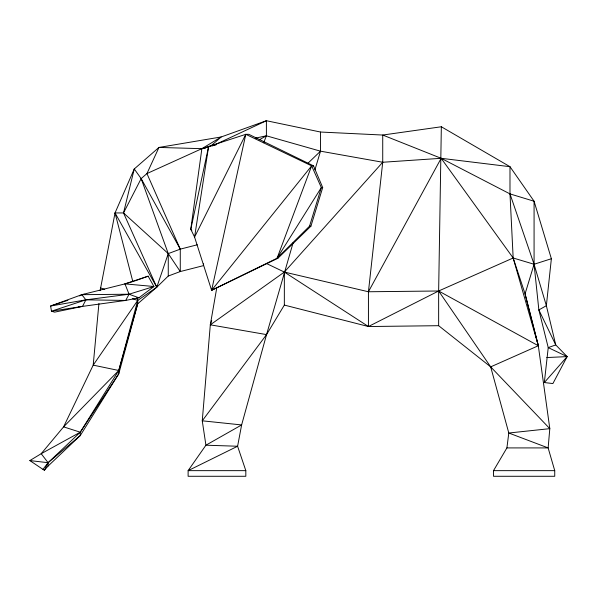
<?xml version="1.0" encoding="UTF-8"?>
<svg xmlns="http://www.w3.org/2000/svg" width="597" height="597" viewBox="0 0 597 597"><rect width="100%" height="100%" fill="white"/><g stroke="black" fill="none" stroke-linecap="round" stroke-linejoin="round"><path stroke-width="0.9" d="M100.117 290.642L115.034 212.942L134.258 168.966L158.966 147.437L221.203 136.959L266.396 120.721L320.507 132.034L382.729 135.041L441.34 126.765L438.646 290.993L438.646 325.693L490.674 366.871L549.807 428.653L548.136 447.914L554.74 470.652L554.74 476.279L493.51 476.279L493.51 470.652L506.905 447.914L508.801 433.019L490.674 366.871L438.646 290.993L368.431 291.761L284.344 272.068L266.889 263.71M216.689 288.239L210.316 324.828L202.256 420.81L205.92 445.205L188.115 470.652L188.115 476.279L245.822 476.279L245.822 470.652L237.599 446.243L241.628 424.937L266.546 334.604L293.12 242.733M98.923 303.522L93.199 365.14L63.595 426.862L41.2 453.698L29.85 460.578L44.357 470.317L48.096 466.048L80.274 435.549L118.758 373.826L137.72 303.783L137.72 300.44L137.019 297.731M438.646 325.693L368.431 326.529L368.431 291.761L382.729 162.257L382.729 135.041L441.153 158.302L509.987 193.906L534.076 201.226L551.367 258.732L546.359 305.701L538.86 309.94L555.74 344.909L567.15 356.61L552.897 383.558L544.337 382.55L548.233 347.611L538.86 309.94L534.076 264.255L534.076 201.226L509.987 166.69L441.34 126.765M211.181 145.698L221.203 136.959L201.868 148.675L190.786 229.278L194.577 237.076L211.614 290.306L277.903 258.247L310.918 226.173L322.693 187.555L313.515 165.854L248.807 134.318L245.792 134.318L201.868 148.675L146.937 173.57L141.153 178.607L123.519 212.942L156.78 287.209L137.72 303.783L118.758 370.483L118.758 373.826L80.274 432.206L48.096 462.697L42.954 469.369M216.577 144.631L208.607 146.564L194.577 237.076L245.792 134.318L311.641 165.854L313.515 165.854M208.607 146.564L190.786 229.278L191.846 230.651M211.614 290.306L311.641 165.854L321.328 187.555L309.544 226.173L277.068 258.247L211.614 290.306L245.792 134.318M203.57 263.807L203.57 265.605L180.272 271.553L168.264 253.613L123.519 212.942L134.258 168.966L141.153 178.607L180.272 249.136L180.272 271.553L168.264 276.03L156.78 287.209L137.72 300.44L93.199 365.14L118.758 370.483L137.72 300.44L132.512 298.687M314.925 169.846L320.507 151.175L320.507 132.034M255.591 138.101L266.396 135.803L320.507 151.175L382.729 162.257L441.153 158.302L509.987 166.69L509.987 193.906L534.076 264.255L525.069 293.866L538.315 345.738L490.674 366.871M382.729 162.257L284.344 272.068L284.344 305.082L266.546 334.604L210.316 324.828L211.711 320.44M277.903 258.247L277.068 258.247L311.641 165.854M263.695 142.75L266.396 135.803L266.396 120.721L213.383 145.481M44.357 470.317L48.096 462.697L80.274 435.549L80.274 432.206L118.758 370.483L63.595 426.862L80.274 432.206L41.2 453.698L48.096 462.697L48.096 466.048M79.595 295.918L81.796 294.679L129.064 294.217L125.691 300.433L85.901 299.843L51.469 311.186L82.528 306.388L85.901 299.843L129.064 294.217L153.944 286.508L148.138 276.18L124.96 283.888L81.796 294.679L50.611 306.022L51.469 311.186L54.611 312.149L82.528 306.388L125.691 300.433L138.892 297.806L153.944 286.508L124.96 283.888L129.064 294.217L138.892 297.806M368.431 291.761L441.153 158.302L513.166 257.994L525.069 293.866L538.233 345.17L549.807 428.653L508.801 433.019L548.136 447.914L506.905 447.914M277.068 258.247L321.328 187.555L322.693 187.555M266.546 334.604L202.256 420.81L241.628 424.937L205.92 445.205L237.599 446.243L188.115 470.652L245.822 470.652M544.337 382.55L567.15 356.61L548.233 347.611L555.74 344.909L546.359 305.701L534.076 264.255L513.166 257.994L438.646 290.993L368.431 326.529L284.344 305.082M307.753 163.429L320.507 151.175M210.316 324.828L284.344 272.068L368.431 326.529M259.188 139.877L266.396 135.803M197.294 244.792L180.272 249.136L168.264 253.613L156.78 287.209L115.034 212.942L123.519 212.942M135.146 280.814L148.138 276.18M67.894 300.298L50.611 306.022L85.901 299.843L81.796 294.679L84.498 294.276M534.076 264.255L551.367 258.732M124.96 283.888L134.28 281.12M180.272 249.136L146.937 173.57L158.966 147.437L201.868 148.675L210.554 146.34M212.293 145.869L214.898 145.168M201.868 148.675L205.525 148.056M78.819 306.671L82.528 306.388M546.755 357.551L567.15 356.61M309.544 226.173L310.918 226.173M493.51 470.652L554.74 470.652M29.85 460.578L48.096 462.697M100.371 287.881L104.714 289.344M438.646 290.993L538.315 345.738L513.166 257.994L509.987 193.906M141.153 178.607L168.264 253.613L168.264 276.03M115.034 212.942L132.81 281.493"/></g></svg>
